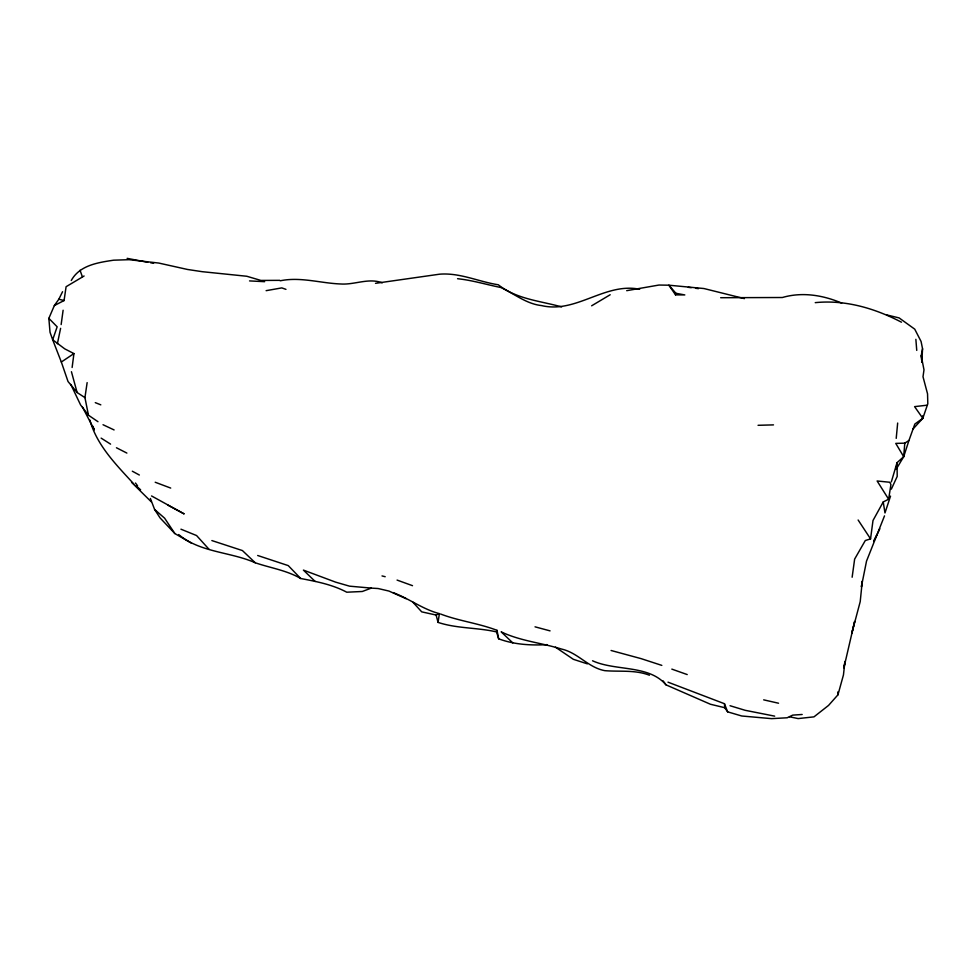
<?xml version="1.0" encoding="UTF-8"?>
<svg xmlns="http://www.w3.org/2000/svg" width="977" height="977" viewBox="0 0 977 977"><rect width="100%" height="100%" fill="white"/><g stroke="black" fill="none" stroke-linecap="round" stroke-linejoin="round"><path stroke-width="1.47" d="M921.799 362.394L922.557 348.801L921.079 341.474L914.741 329.164L899.121 317.916L886.921 314.973M896.239 469.168L903.688 456.699L904.787 443.167L908.952 440.456L914.838 424.055L922.813 418.303L927.808 403.782L927.552 393.878L923.009 376.743L923.986 369.831L921.213 355.652L922.557 348.801M896.214 438.368L897.668 423.041M896.397 467.873L897.045 462.671L903.688 456.699L908.952 440.456M72.127 367.486L73.934 353.589L64.751 348.862L52.673 339.776L50.022 332.253L48.85 318.343L54.358 305.545L58.852 299.218L62.552 291.708M852.139 577.236L854.643 559.088L865.292 540.537L870.556 538.877L872.998 520.509L883.232 501.946L888.63 499.223L890.914 484.592L889.815 482.259L877.138 480.989L888.63 499.223M61.148 324.572L63.114 310.234M54.358 305.545L64.067 300.562L66.094 286.713L84.095 276.002M97.969 421.698L88.455 415.213L84.938 397.615L87.136 382.618M547.083 644.649C530.706 645.528 514.171 644.612 498.649 638.811L496.56 631.924C477.252 627.442 457.089 628.687 438.062 622.398L439.394 613.629C422.76 609.318 409.082 598.547 393.108 592.599M57.387 343.733L60.598 328.333M675.913 293.295L684.816 294.932L675.534 294.859L675.913 293.295L668.903 285.199L658.986 285.04L626.697 290.67M789.489 716.776L798.148 718.583L813.975 716.862L828.545 705.418L837.961 694.806L843.456 674.924L844.946 661.466L843.872 667.914L854.643 621.494L851.797 633.316L860.212 601.637L862.288 581.181L861.372 586.811L866.526 561.103L884.503 515.88M496.56 631.924L497.012 630.336C478.706 623.277 458.97 621.03 440.627 614.032M891.342 481.881L897.045 462.671L897.204 476.41L891.342 489.147M890.536 496.096L884.979 512.937L883.232 501.946M873.621 541.49L879.837 528.813M874.232 540.257L876.65 535.359M71.272 280.497C79.626 265.194 98.14 262.544 113.625 260.187L129.086 259.687L158.738 263.057L187.511 269.469L202.178 271.679L246.802 276.259L260.908 280.436L279.825 280.35M912.921 429.123L922.813 418.303L922.764 415.738M84.938 397.615L77.11 392.522L68.024 381.518L61.331 362.015L73.934 353.589M591.635 305.801L610.185 294.749M412.795 602.113L421.722 611.858L436.108 615.046L439.394 613.629M406.139 598.706L388.907 591.048L378.075 588.52L371.297 588.105L362.296 591.488L346.762 592.209C332.412 584.564 316.511 581.523 300.708 578.506C286.603 570.263 270.47 568.003 255.241 562.764C230.413 551.761 200.261 552.664 178.681 534.553M266.123 290.67L281.803 287.897L285.956 289.363M375.51 283.318L439.638 274.183C459.972 272.559 478.583 281.718 498.282 284.771C516.503 299.182 540.098 300.867 561.653 306.9M280.228 280.79C300.342 276.613 320.407 283.183 340.57 283.977C354.639 285.003 368.476 277.615 382.276 282.817M926.758 405.247L914.582 406.627L922.813 418.303M802.166 714.48L792.726 715.115L787.169 717.777L771.598 718.645L741.738 715.994L727.633 711.842L724.739 707.702L724.458 703.721L667.999 682.166M815.245 302.65C845.508 299.597 874.855 308.353 901.453 322.19M758.054 425.3L773.491 424.885M904.787 443.167L895.75 443.387L903.688 456.699M371.297 588.105L349.522 586.163L335.636 582.145L303.407 570.104L315.156 581.462M720.66 297.716L782.357 297.509C802.19 291.732 822.964 295.127 841.661 303.078M249.55 280.912L264.645 281.681M639.666 289.265C605.044 282.145 576.137 313.788 541.624 305.593C526.31 303.92 514.439 293.857 500.945 287.531C486.473 284.612 472.294 280.252 457.566 278.714M688.309 287.323L691.203 287.702M695.539 288.264L698.433 288.655M774.676 716.141L745.207 710.316L730.039 705.724M147.722 262.276L127.132 258.355M150.641 262.789L153.572 263.301M763.684 699.85L778.535 703.22M724.739 707.702L710.426 704.246L666.021 684.865C648.765 664.531 615.473 671.272 592.55 660.782M382.019 575.929L385.194 576.711M58.852 299.218L64.067 300.562M649.424 675.217C635.099 669.66 619.748 671.907 604.787 670.662C588.203 667.584 577.993 652.721 561.543 649.058C541.527 642.854 520.314 640.985 501.164 631.863L512.778 642.878M744.425 298.62L703.928 288.533L668.903 285.199L675.534 294.859M535.03 626.831L550.063 630.873M611.077 650.487L641.144 658.645L661.82 665.386M587.36 663.859L573.365 659.316L555.449 647.177M671.822 669.111L687.222 674.57M211.862 540.562L242.418 550.564L255.241 562.764M257.672 555.486L288.264 565.61L300.708 578.506M397.077 580.082L412.514 585.675M155.209 482.247L170.706 488.073M95.282 402.634L100.802 404.844M180.94 529.192L196.572 535.543L209.09 549.367M103.025 424.726L114.101 429.941M150.385 498.441L154.586 509.432L160.033 517.859L174.834 533.54L191.309 543.102M116.446 447.759L126.876 453.084M167.861 505.133L184.189 513.926L151.545 495.95M132.322 471.207L139.345 475.017M101.132 438.123L110.572 444.132M89.884 420.037C96.833 445.536 116.544 465.052 133.812 483.969M154.586 509.432L164.625 518.189L174.859 533.576M136.279 485.923L140.603 489.807M151.264 501.799L131.565 482.357M48.85 318.343L57.154 326.807L52.673 339.776L61.331 362.015M88.455 415.213L80.602 404.966L70.784 384.388M135.473 483.017L137.562 485.789M663.09 680.859L666.021 684.865M858.124 520.008L870.556 538.877M82.508 407.14L94.342 429.904L92.754 426.106M724.458 703.721L727.633 711.842M80.041 270.25L82.3 276.576M71.431 371.712L77.11 392.522M436.108 615.046L438.062 622.398M497.012 630.336L498.649 638.811M921.213 355.652L921.567 359.695M915.864 339.324L916.744 350.389M837.802 691.948L837.961 694.806"/></g></svg>
